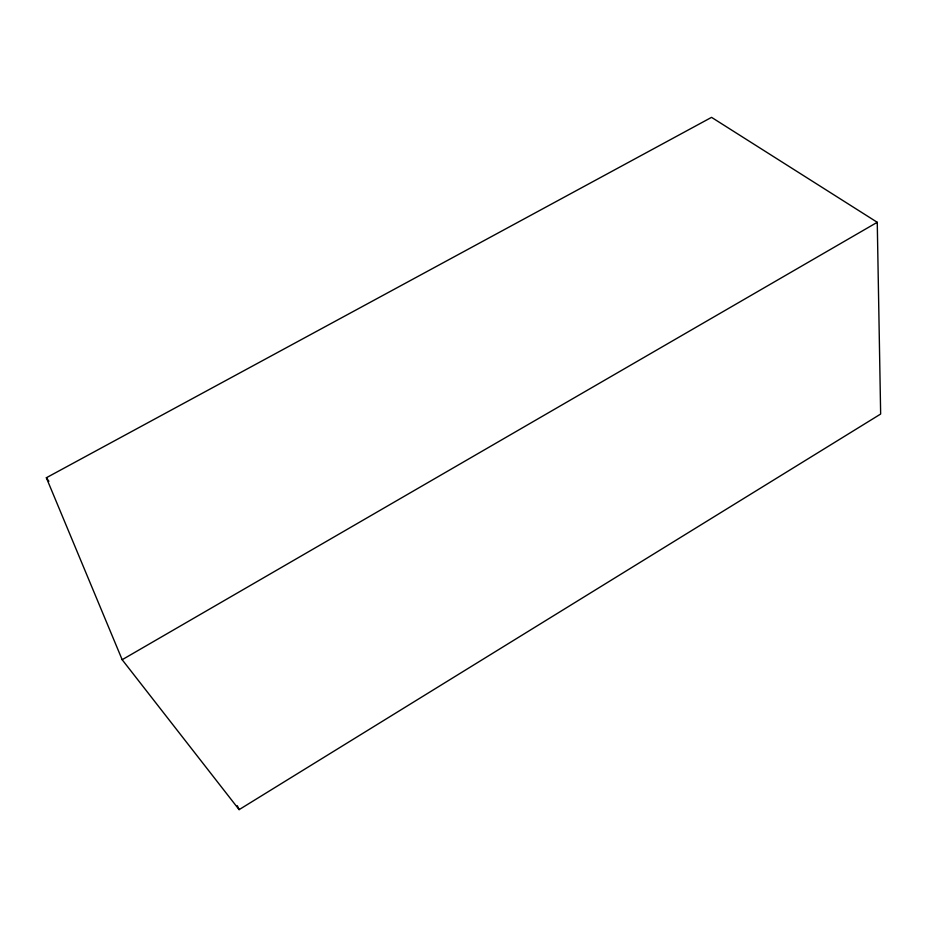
<?xml version="1.0" encoding="UTF-8"?>
<svg xmlns="http://www.w3.org/2000/svg" width="927" height="927" viewBox="0 0 927 927"><rect width="100%" height="100%" fill="white"/><g stroke="black" fill="none" stroke-linecap="round" stroke-linejoin="round"><path stroke-width="1.39" d="M239.12 809.642L880.65 414.045L877.255 222.295L711.554 117.358L46.35 477.753L122.167 659.711L239.12 809.642L237.324 805.702M122.167 659.711L877.255 222.295M46.35 477.753L48.899 481.264"/></g></svg>
